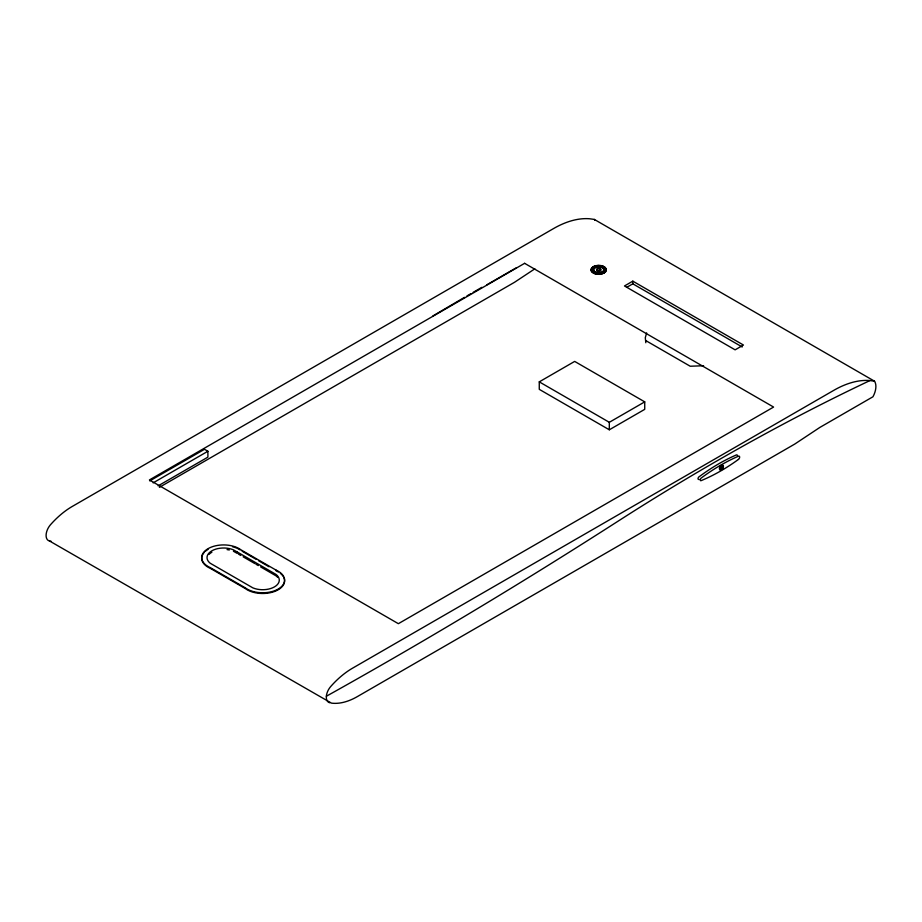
<?xml version="1.0" encoding="UTF-8"?>
<svg xmlns="http://www.w3.org/2000/svg" width="922" height="922" viewBox="0 0 922 922"><rect width="100%" height="100%" fill="white"/><g stroke="black" fill="none" stroke-linecap="round" stroke-linejoin="round"><path stroke-width="1.38" d="M646.622 332.911L645.296 337.717L645.815 342.742M534.841 268.832L514.511 282.293L159.391 487.323M466.97 295.916L470.693 293.772M473.17 292.343L481.837 287.33M432.902 315.946L464.492 297.345M486.77 284.84L515.94 268.002M149.756 480.904L204.5 449.291L207.899 451.25L207.899 457.128L158.123 485.871M153.144 482.863L207.899 451.25M632.815 281.152L624.482 285.97L735.122 349.841L743.455 345.035L632.815 281.152L632.815 283.826L742.21 346.983M626.868 287.261L632.815 283.826M539.266 381.858L574.671 361.412L644.732 401.865L644.732 409.345L609.315 429.79L539.266 389.338L539.266 381.858L609.315 422.299L644.732 401.865M721.154 466.094L721.465 468.768L721.707 466.129M326.376 696.237C425.538 640.928 522.855 582.335 618.385 520.976A2437.895 1407.525 -60 0 1 869.953 380.555L874.529 381.201A15.294 8.828 -60 0 1 872.938 396.783L819.831 427.439L794.729 444.081L357.379 696.583A70.314 40.591 -60 0 1 331.471 703.129L49.558 541.007A11.156 6.442 -60 0 1 46.1 534.944L46.296 533.285A11.156 6.442 -60 0 1 50.318 524.941A71.248 41.133 -60 0 1 72.308 506.42L553.603 228.541A102.918 59.411 -60 0 1 589.734 218.779L594.321 219.424L874.529 381.201M703.601 365.757L690.209 366.23L645.815 340.598M49.558 541.007L51.252 541.352M233.439 551.264L237.311 553.454M242.175 551.252L256.189 559.343M258.517 560.691L269.028 566.753M238.475 554.122L240.815 555.47M243.143 556.819L254.806 563.549M255.97 564.229L258.298 565.566M260.638 566.915L276.081 575.881A16.608 9.589 0 0 1 277.683 577.437M721.396 465.944L721.465 468.768M609.315 422.299L609.315 429.79M869.953 380.555A102.918 59.411 -60 0 0 833.822 390.329L352.527 668.196A71.248 41.133 -60 0 0 330.537 686.729A11.156 6.442 -60 0 0 326.503 695.061L326.319 696.721A11.156 6.442 -60 0 0 329.776 702.783M594.321 219.424A15.294 8.828 -60 0 1 594.817 220.312M698.991 479.382A1.567 0.91 -60 0 1 698.035 478.668A1.567 0.91 -60 0 1 698.991 476.847A195.429 112.83 -60 0 1 736.263 454.984A1.982 1.141 -60 0 1 737.485 455.883M204.407 552.197A21.921 12.654 0 0 0 210.274 568.332L245.298 588.547A21.921 12.654 0 0 0 272.313 592.212A21.921 12.654 0 0 0 283.895 577.656M205.203 551.437A21.921 12.654 0 0 1 208.13 549.339M232.551 546.734A21.921 12.654 0 0 1 236.574 548.083M237.795 548.636A21.921 12.654 0 0 1 240.02 549.892M276.035 570.799A21.921 12.654 0 0 1 278.363 571.997M280.369 573.357A21.921 12.654 0 0 1 283.285 576.515M720.727 469.817A2.616 1.51 -60 0 1 719.955 466.67A2.616 1.51 -60 0 1 723.044 465.91M723.021 467.028A2.616 1.51 -60 0 1 722.525 468.261M722.145 468.814A2.616 1.51 -60 0 1 721.684 469.286M209.064 554.387A16.608 9.589 0 0 1 211.887 552.22M227.043 549.616A16.608 9.589 0 0 1 229.301 549.996M738.418 459.444L737.692 459.974A195.429 112.83 -60 0 1 701.146 480.627A1.567 0.91 -60 0 1 700.201 479.913A1.567 0.91 -60 0 1 701.146 478.092A195.429 112.83 -60 0 1 738.418 456.229A1.982 1.141 -60 0 1 739.64 457.128A1.982 1.141 -60 0 1 738.418 459.444M524.618 263.323L149.41 479.947L398.373 623.687L773.593 407.063L524.618 263.323M237.311 552.024L233.439 549.846A16.608 9.589 0 0 0 211.887 550.803A16.608 9.589 0 0 0 210.228 563.25L252.87 587.867A16.608 9.589 0 0 0 274.422 586.911A16.608 9.589 0 0 0 276.081 574.464L237.311 552.024M276.035 570.096L241.011 549.869A21.921 12.654 0 0 0 208.13 548.625A21.921 12.654 0 0 0 210.274 567.618L245.298 587.833A21.921 12.654 0 0 0 278.179 589.077A21.921 12.654 0 0 0 276.035 570.096M595.577 272.324A5.175 2.985 0 0 0 603.806 270.284A5.175 2.985 0 0 0 596.626 267.196A5.175 2.985 0 0 0 595.577 272.324M721.995 469.459A2.616 1.51 -60 0 0 722.883 465.391A2.616 1.51 -60 0 0 719.771 468.076A2.616 1.51 -60 0 0 721.995 469.459M597.398 270.918A2.132 1.233 0 0 0 600.787 270.077A2.132 1.233 0 0 0 597.825 268.809A2.132 1.233 0 0 0 597.398 270.918M597.398 270.734A2.132 1.233 0 0 0 600.787 269.892A2.132 1.233 0 0 0 597.825 268.625A2.132 1.233 0 0 0 597.398 270.734M594.448 273.027A7.065 4.08 0 0 0 605.685 270.227A7.065 4.08 0 0 0 595.877 266.009A7.065 4.08 0 0 0 594.448 273.027M595.577 272.151A5.175 2.985 0 0 0 603.806 270.1A5.175 2.985 0 0 0 596.626 267.011A5.175 2.985 0 0 0 595.577 272.151M594.102 273.465A7.641 4.414 0 0 0 606.25 270.446A7.641 4.414 0 0 0 595.647 265.882A7.641 4.414 0 0 0 594.102 273.465M594.102 273.292A7.641 4.414 0 0 0 606.25 270.273A7.641 4.414 0 0 0 595.647 265.709A7.641 4.414 0 0 0 594.102 273.292M594.448 273.2A7.065 4.08 0 0 0 605.685 270.411A7.065 4.08 0 0 0 595.877 266.181A7.065 4.08 0 0 0 594.448 273.2"/></g></svg>
